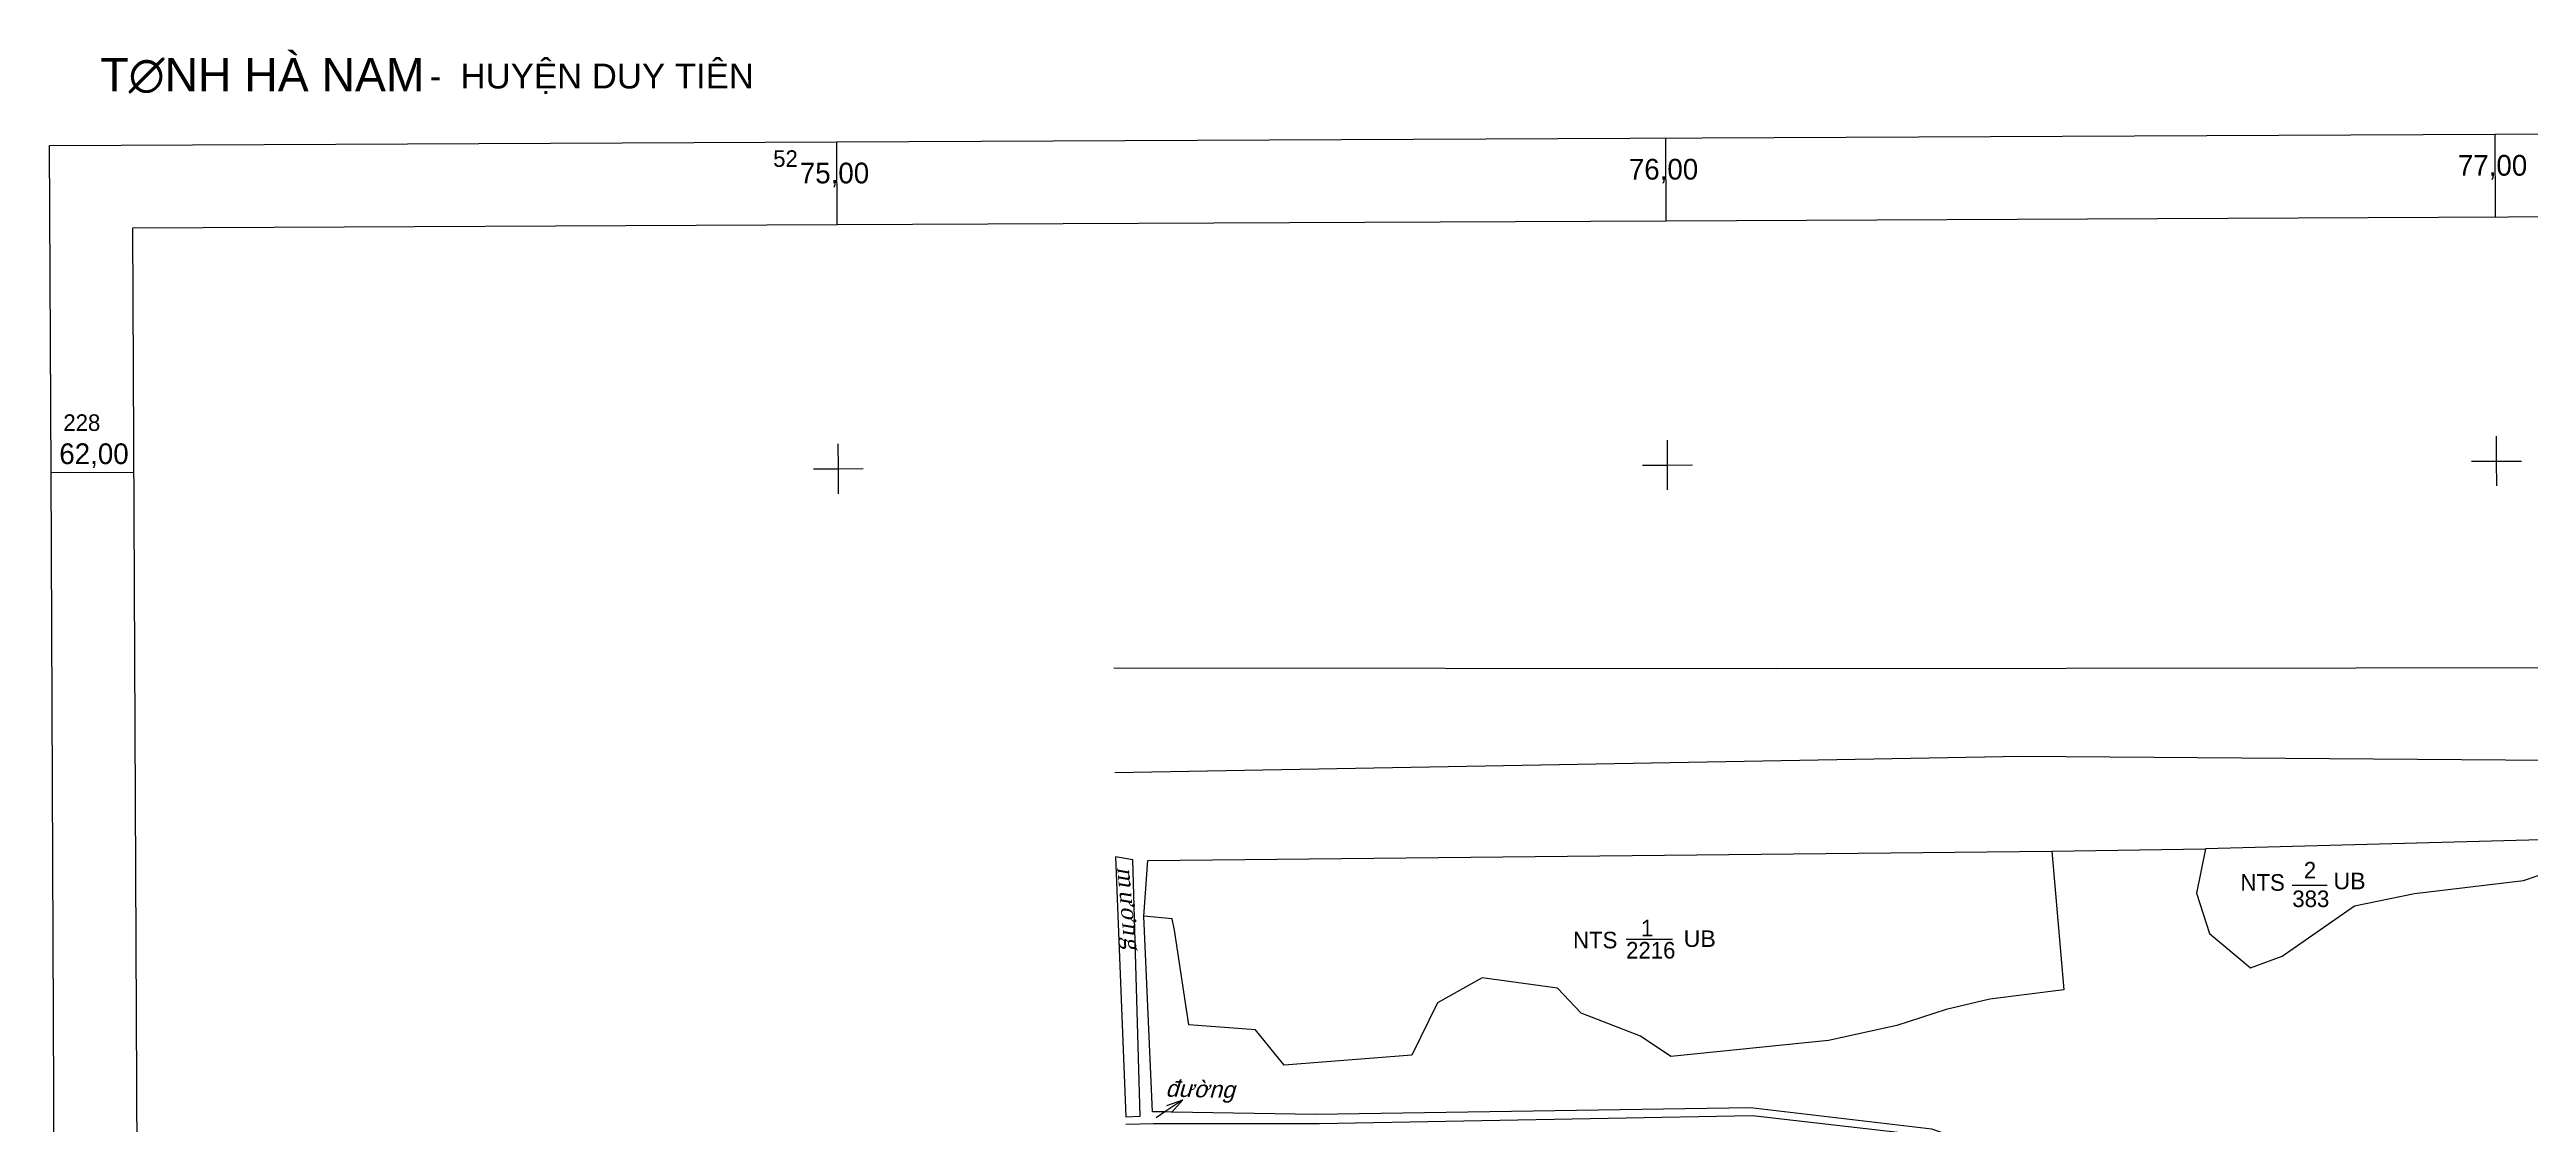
# Model space of a CAD drawing. Header units: metres. Extents: x 584732 to 606137, y 2257469 to 2286410.
# Drawn here: x 605387.1 to 605685.8, y 2286249.8 to 2286379 of the extents above; entities that cross this region are included whole.
import ezdxf
from ezdxf.enums import TextEntityAlignment as Align

# ---------------------------------------------------------------- set-up
doc = ezdxf.new("R2010")
doc.units = ezdxf.units.M
doc.header["$MEASUREMENT"] = 0
for name, color, linetype, lineweight in [('Level 10', 7, 'Continuous', 0), ('Level 11', 7, 'Continuous', 0), ('Level 15', 7, 'Continuous', 0), ('Level 27', 7, 'Continuous', 0), ('Level 32', 7, 'Continuous', 0), ('Level 5', 7, 'Continuous', 0), ('Level 53', 7, 'Continuous', 0), ('Level 54', 7, 'Continuous', 0), ('Level 60', 7, 'Continuous', 0), ('Level 63', 7, 'Continuous', 0)]:
    doc.layers.add(name, color=color, linetype=linetype, lineweight=lineweight)
doc.styles.add('Style-ENGINEERING I 0.26180', font='ENGINEERING.shx', dxfattribs={"oblique": 15})
doc.styles.add('Style-VHarial', font='VHarial.shx')
doc.styles.add('Style-Vnarial', font='Vnarial.shx')
doc.styles.add('Style-Vnarial I 0.26180', font='Vnarial.shx', dxfattribs={"oblique": 15})
doc.styles.add('Style-vncour', font='vncour.shx')
doc.styles.add('Style-Vntime I 0.26180', font='Vntime.shx', dxfattribs={"oblique": 15})

# ---------------------------------------------------------------- blocks, each defined once
blk = doc.blocks.new('T')
at = {"layer": 'Level 60', "color": 52, "linetype": 'Continuous', "lineweight": 0, "style": 'Style-VHarial'}
blk.add_text('t∅nh hµ nam', height=4, dxfattribs=at).set_placement((-17.15, -5.18), align=Align.MIDDLE_CENTER)

msp = doc.modelspace()

# ---------------------------------------------------------------- linework, layer by layer
at = {"layer": 'Level 10', "color": 230, "linetype": 'Continuous', "lineweight": 0}
for p, q in [((605628.59, 2286282.33), (605647.11, 2286282.58)), ((605522.42, 2286250.83), (605521.57, 2286250.85))]:
    msp.add_line(p, q, dxfattribs=at)
at = {"layer": 'Level 10', "color": 230, "linetype": 'Continuous', "lineweight": 0, "flags": 128}
for points in [[(605974.04, 2286309.28), (605751.8, 2286304.13), (605700.24, 2286304.43), (605595.32, 2286304.3), (605515.44, 2286304.39)], [(605515.55, 2286291.81), (605624.94, 2286293.76), (605704.48, 2286293.16), (605815.17, 2286294.43), (605973.87, 2286294.85)], [(605702.78, 2286281.59), (605702.59, 2286284.07), (605647.11, 2286282.58)], [(605516.87, 2286250.26), (605518.6, 2286250.32), (605517.7, 2286281.25), (605515.63, 2286281.64), (605516.87, 2286250.26)], [(605628.59, 2286282.33), (605630.03, 2286265.6), (605621.08, 2286264.44), (605615.84, 2286263.2), (605609.88, 2286261.29), (605601.62, 2286259.45), (605582.61, 2286257.54), (605578.94, 2286260.01), (605571.79, 2286262.76), (605568.94, 2286265.79), (605559.87, 2286267.03), (605554.45, 2286264.03), (605551.36, 2286257.71), (605535.96, 2286256.49), (605532.5, 2286260.74), (605524.46, 2286261.35), (605522.76, 2286272.8), (605522.48, 2286274.14), (605519.03, 2286274.47)], [(605519.03, 2286274.47), (605519.54, 2286281.18), (605628.59, 2286282.33)], [(605647.11, 2286282.58), (605646.03, 2286277.24), (605647.6, 2286272.37), (605652.53, 2286268.25), (605656.34, 2286269.64), (605665.09, 2286275.7), (605672.33, 2286277.22), (605685.45, 2286278.77), (605688.77, 2286279.9), (605693.11, 2286281.51), (605702.78, 2286281.59)], [(605521.57, 2286250.85), (605520.08, 2286250.87), (605519.03, 2286274.47)], [(605516.89, 2286249.38), (605520.22, 2286249.47), (605540.23, 2286249.46), (605592.47, 2286250.43), (605613.87, 2286247.98), (605619.18, 2286246.21), (605623.5, 2286242.63), (605624.51, 2286237.65), (605624.94, 2286226.86)], [(605625.37, 2286226.83), (605624.98, 2286237.55), (605623.89, 2286242.83), (605619.59, 2286246.9), (605614.08, 2286248.77), (605592.24, 2286251.34), (605539.8, 2286250.55), (605522.42, 2286250.83)]]:
    msp.add_lwpolyline(points, dxfattribs=at)
at = {"layer": 'Level 11', "color": 62, "linetype": 'Continuous', "lineweight": 13}
for p, q in [((605657.57, 2286278.2), (605661.77, 2286278.22)), ((605577.21, 2286271.69), (605582.81, 2286271.71))]:
    msp.add_line(p, q, dxfattribs=at)
at = {"layer": 'Level 5', "color": 1, "linetype": 'Continuous', "lineweight": 0}
for p, q in [((605521.57, 2286250.85), (605520.54, 2286250.15)), ((605523.75, 2286252.31), (605521.57, 2286250.85)), ((605521.81, 2286251.61), (605523.75, 2286252.31)), ((605522.42, 2286250.83), (605522.37, 2286250.78)), ((605523.75, 2286252.31), (605522.42, 2286250.83))]:
    msp.add_line(p, q, dxfattribs=at)
at = {"layer": 'Level 63', "color": 132, "linetype": 'Continuous', "lineweight": 0}
for p, q in [((605482.02, 2286367.91), (605682.03, 2286368.84)), ((605482.07, 2286357.91), (605482.02, 2286367.91)), ((605582.07, 2286358.37), (605582.03, 2286368.37)), ((605682.03, 2286368.84), (605782.03, 2286369.3)), ((605682.08, 2286358.84), (605682.03, 2286368.84)), ((605482.07, 2286357.91), (605582.07, 2286358.37)), ((605582.07, 2286358.37), (605782.08, 2286359.3)), ((605482.2, 2286328.45), (605482.19, 2286331.45)), ((605582.21, 2286328.91), (605582.2, 2286331.91)), ((605682.22, 2286329.38), (605682.2, 2286332.38)), ((605387.23, 2286328.01), (605397.23, 2286328.06)), ((605389.54, 2285828), (605387.23, 2286328.01)), ((605479.21, 2286328.44), (605482.2, 2286328.45)), ((605482.2, 2286328.45), (605485.21, 2286328.47)), ((605482.22, 2286325.45), (605482.2, 2286328.45)), ((605579.21, 2286328.9), (605582.21, 2286328.91)), ((605582.21, 2286328.91), (605585.21, 2286328.93)), ((605582.22, 2286325.91), (605582.21, 2286328.91)), ((605679.21, 2286329.36), (605682.22, 2286329.38)), ((605682.22, 2286329.38), (605685.21, 2286329.39)), ((605682.23, 2286326.38), (605682.22, 2286329.38))]:
    msp.add_line(p, q, dxfattribs=at)
at = {"layer": 'Level 63', "color": 132, "linetype": 'Continuous', "lineweight": 0, "flags": 128}
for points in [[(605387.23, 2286328.01), (605387.05, 2286367.47), (605482.02, 2286367.91)], [(605397.7, 2286228.06), (605397.1, 2286357.52), (605482.07, 2286357.91)]]:
    msp.add_lwpolyline(points, dxfattribs=at)

# ---------------------------------------------------------------- block references
at = {"layer": 'Level 60', "color": 52, "linetype": 'Continuous', "lineweight": 0}
msp.add_blockref('T', (605429.88, 2286381.18), dxfattribs=at)

# ---------------------------------------------------------------- texts
at = {"layer": 'Level 11', "color": 62, "linetype": 'Continuous', "lineweight": 0, "style": 'Style-vncour'}
for s, p in [('2', (605658.97, 2286280.02)), ('1', (605579.01, 2286273.04))]:
    msp.add_text(s, height=2, dxfattribs=at).set_placement(p, align=Align.MIDDLE_LEFT)
at = {"layer": 'Level 15', "color": 4, "linetype": 'Continuous', "lineweight": 0, "style": 'Style-Vnarial'}
for p in [(605664.48, 2286278.72), (605586.1, 2286271.76)]:
    msp.add_text('UB', height=2, dxfattribs=at).set_placement(p, align=Align.MIDDLE_CENTER)
at = {"layer": 'Level 27', "color": 1, "linetype": 'Continuous', "lineweight": 0, "style": 'Style-Vnarial I 0.26180', "oblique": 15}
msp.add_text('®\xadêng', height=2, rotation=358.8631, dxfattribs=at).set_placement((605521.66, 2286253.7), align=Align.MIDDLE_LEFT)
at = {"layer": 'Level 32', "color": 254, "linetype": 'Continuous', "lineweight": 0, "insert": (605516.5, 2286280.4), "char_height": 2, "attachment_point": 4, "rotation": 275.2005, "line_spacing_factor": 0.6, "style": 'Style-Vntime I 0.26180'}
msp.add_mtext('\\T1.188;m\xad¬ng', dxfattribs=at)
at = {"layer": 'Level 53', "color": 212, "linetype": 'Continuous', "lineweight": 0, "style": 'Style-vncour'}
for p in [(605654, 2286278.54), (605573.49, 2286271.59)]:
    msp.add_text('NTS', height=2, dxfattribs=at).set_placement(p, align=Align.MIDDLE_CENTER)
at = {"layer": 'Level 54', "color": 32, "linetype": 'Continuous', "lineweight": 0, "style": 'Style-vncour'}
for s, p in [('383', (605657.58, 2286276.57)), ('2216', (605577.22, 2286270.36))]:
    msp.add_text(s, height=2, dxfattribs=at).set_placement(p, align=Align.MIDDLE_LEFT)
at = {"layer": 'Level 60', "color": 52, "linetype": 'Continuous', "lineweight": 0, "style": 'Style-VHarial'}
msp.add_text('-  huyÖn duy tiªn', height=3, dxfattribs=at).set_placement((605432.9, 2286374.34))
at = {"layer": 'Level 63', "color": 132, "linetype": 'Continuous', "lineweight": 0, "style": 'Style-vncour'}
msp.add_text('52', height=2, dxfattribs=at).set_placement((605477.31, 2286364.88), align=Align.RIGHT)
at = {"layer": 'Level 63', "color": 7, "linetype": 'Continuous', "lineweight": 13, "style": 'Style-ENGINEERING I 0.26180', "oblique": 15}
for p in [(605582.03, 2286368.37), (605682.08, 2286358.84), (605482.19, 2286331.45), (605582.2, 2286331.91), (605682.2, 2286332.38), (605397.23, 2286328.06), (605479.21, 2286328.44), (605485.21, 2286328.47), (605579.21, 2286328.9), (605585.21, 2286328.93), (605679.21, 2286329.36), (605685.21, 2286329.39), (605482.22, 2286325.45), (605582.22, 2286325.91), (605682.23, 2286326.38), (605515.44, 2286304.39), (605515.55, 2286291.81), (605657.57, 2286278.2), (605661.77, 2286278.22), (605577.21, 2286271.69), (605582.81, 2286271.71), (605521.81, 2286251.61), (605522.37, 2286250.78), (605520.54, 2286250.15)]:
    msp.add_text('D', height=0.000000001, dxfattribs=at).set_placement(p, align=Align.MIDDLE_CENTER)
at = {"layer": 'Level 63', "color": 132, "linetype": 'Continuous', "lineweight": 0, "style": 'Style-vncour'}
for s, height, p in [('75,00', 2.5, (605477.55, 2286362.89)), ('76,00', 2.5, (605577.55, 2286363.35)), ('77,00', 2.5, (605677.55, 2286363.82)), ('228', 2, (605388.71, 2286333.02)), ('62,00', 2.5, (605388.23, 2286329.02))]:
    msp.add_text(s, height=height, dxfattribs=at).set_placement(p)

doc.saveas('drawing.dxf')
